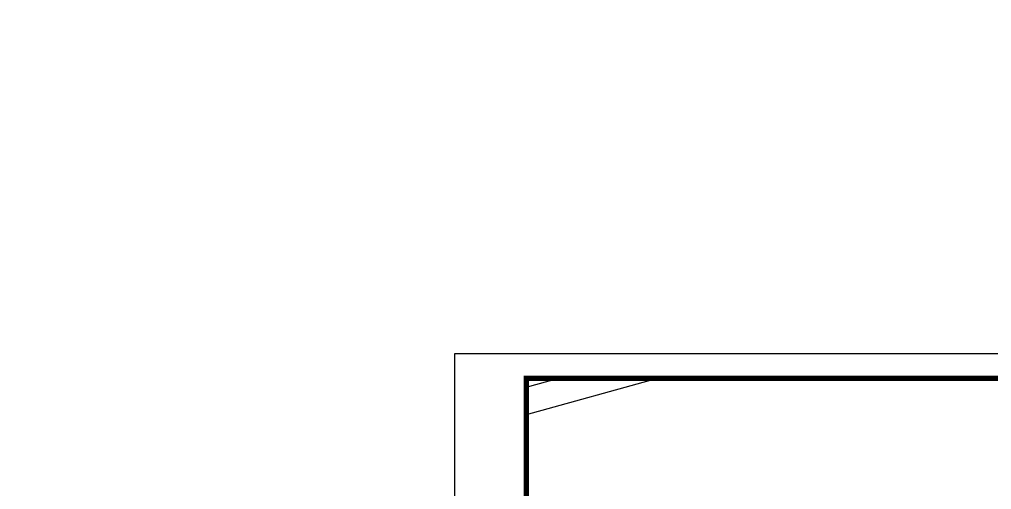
# Model space of a CAD drawing. Header units: metres. Extents: x 568006 to 1139366, y 2064802 to 4131555.
# Drawn here: x 569264 to 569373.9, y 2065136.7 to 2065189.8 of the extents above; entities that cross this region are included whole.
import ezdxf
from ezdxf.enums import TextEntityAlignment as Align
from ezdxf.xclip import XClip

# ---------------------------------------------------------------- set-up
doc = ezdxf.new("R2010")
doc.units = ezdxf.units.M
doc.header["$XCLIPFRAME"] = 0
doc.linetypes.add('ACAD_ISO10W100', pattern=[18.5, 12, -3, 0.5, -3])
doc.linetypes.add('CENTER', pattern=[2, 1.25, -0.25, 0.25, -0.25])
doc.layers.get('DEFPOINTS').update_dxf_attribs({"color": 152, "linetype": 'CONTINUOUS'})
for name, color, linetype, lineweight in [('A-KY HIEU', 34, 'CONTINUOUS', 20), ('E- RANH GIOI', 1, 'CENTER', 13), ('hung-demlonha', 7, 'CONTINUOUS', 15)]:
    doc.layers.add(name, color=color, linetype=linetype, lineweight=lineweight)
for name, color, linetype in [('BoThamCo', 94, 'CONTINUOUS'), ('ghi_chu', 7, 'CONTINUOUS'), ('LogDg', 7, 'CONTINUOUS'), ('TimDg', 222, 'CONTINUOUS'), ('ViaHeS', 32, 'CONTINUOUS')]:
    doc.layers.add(name, color=color, linetype=linetype)
doc.styles.add('QH1', font='arialbd.ttf', dxfattribs={"width": 0.8})

# ---------------------------------------------------------------- blocks, each defined once
blk = doc.blocks.new('A$C33BC4D2A')
at = {"layer": 'A-KY HIEU', "color": 0, "const_width": 1.02}
blk.add_lwpolyline([(14.35, -292.1), (14.35, -4.9), (414.98, -4.9), (414.98, -292.1)], close=True, dxfattribs=at)
at = {"layer": 'DEFPOINTS', "color": 125}
blk.add_lwpolyline([(0, -297), (420, -297), (420, 0), (0, 0)], close=True, dxfattribs=at)
blk = doc.blocks.new('tmbc_khub')
at = {"layer": 'BoThamCo'}
blk.add_lwpolyline([(-132.948, 337.8), (-139.928, 357.097), (-146.448, 360.466), (-253.54, 330.849), (-256.994, 324.707), (-249.597, 298.649), (-243.491, 295.43), (-135.988, 331.507)], close=True, dxfattribs=at)
blk.add_lwpolyline([(-208.981, 31.442), (-497.492, -65.381, 0.4142136), (-497.964, -66.331), (-497.328, -68.227, 0.4142136), (-496.378, -68.699), (-207.867, 28.124, 1)], format="xyb", close=True, dxfattribs=at)
at = {"layer": 'LogDg'}
blk.add_lwpolyline([(-257.198, 332.95), (-146.889, 363.457, -0.3917686), (-137.233, 358.467), (-130.167, 338.931, -0.4210432), (-135.145, 328.625), (-245.155, 291.707, -0.4281041), (-255.396, 297.106), (-262.762, 323.055, -0.4162015)], format="xyb", close=True, dxfattribs=at)
for points in [[(-408.871, 218.361, 0.4178496), (-417.816, 222.742), (-426.843, 219.588), (-498.295, 181.488, 0.0071825), (-502.106, 179.385), (-547.987, 153.201, 0.398341), (-551.176, 142.672, -0.0869341), (-535.647, 90.76), (-520.875, -34.663), (-518.88, -47.025, 0.4630471), (-503.215, -56.49), (-343.103, -2.757, 0.4142136), (-338.064, 7.372), (-408.871, 218.361)], [(-209.06, 31.679), (-497.572, -65.144, 0.4142136), (-498.201, -66.41), (-497.565, -68.306, 0.4142136), (-496.299, -68.936), (-207.788, 27.887, 1), (-209.06, 31.679)]]:
    blk.add_lwpolyline(points, format="xyb", dxfattribs=at)
at = {"layer": 'TimDg', "linetype": 'ACAD_ISO10W100', "ltscale": 0.75}
for points in [[(-301.603, 437.912), (-187.72, 36.731)], [(-271.564, 332.09), (-137.875, 369.062)]]:
    blk.add_lwpolyline(points, dxfattribs=at)
blk.add_lwpolyline([(507.546, 381.621), (291.324, 260.971), (120.566, 161.757, -0.0506838), (-63.655, 78.367), (-512.602, -72.298), (-676.954, -124.133)], format="xyb", dxfattribs=at)
at = {"layer": 'ViaHeS'}
blk.add_lwpolyline([(-243.491, 295.43), (-135.988, 331.507), (-132.948, 337.8), (-139.928, 357.097), (-146.448, 360.466), (-253.54, 330.849), (-256.994, 324.707), (-249.597, 298.649)], close=True, dxfattribs=at)
at = {"layer": 'hung-demlonha', "color": 7, "ltscale": 5, "style": 'QH1', "width": 0.65}
for tag, p in [('BT04', (-109.598, 191.643)), ('BT06', (-305.798, 171.199)), ('BT05', (-282.572, 137.244))]:
    blk.add_attdef(tag, text='', height=3.96, rotation=0, dxfattribs=at).set_placement(p, align=Align.CENTER)

msp = doc.modelspace()

# ---------------------------------------------------------------- block references
at = {"layer": 'E- RANH GIOI', "xscale": 0.5657142857142857, "yscale": 0.5657142857142857, "zscale": 0.5657142857142857}
msp.add_blockref('A$C33BC4D2A', (569313.17, 2065152.05), dxfattribs=at)
at = {"layer": 'ghi_chu'}
ref = msp.add_blockref('tmbc_khub', (569661.85, 2065206.86), dxfattribs=at)
XClip(ref).set_block_clipping_path([(-342.1070457372, 2.2418232691), (-199.3222931741, 98.355504836)])

# ---------------------------------------------------------------- next in the draw order: block references
ref = msp.add_blockref('tmbc_khub', (569566.55, 2064812.01), dxfattribs=at)
XClip(ref).set_block_clipping_path([(-245.2612135945, 174.796498704), (-53.3045809087, 337.2658173321)])

# ---------------------------------------------------------------- next in the draw order: linework, layer by layer
msp.add_lwpolyline([(569321.29, 2064986.81), (569513.24, 2064986.81), (569513.24, 2065149.28), (569321.29, 2065149.28)], close=True, dxfattribs=at)

doc.saveas('drawing.dxf')
